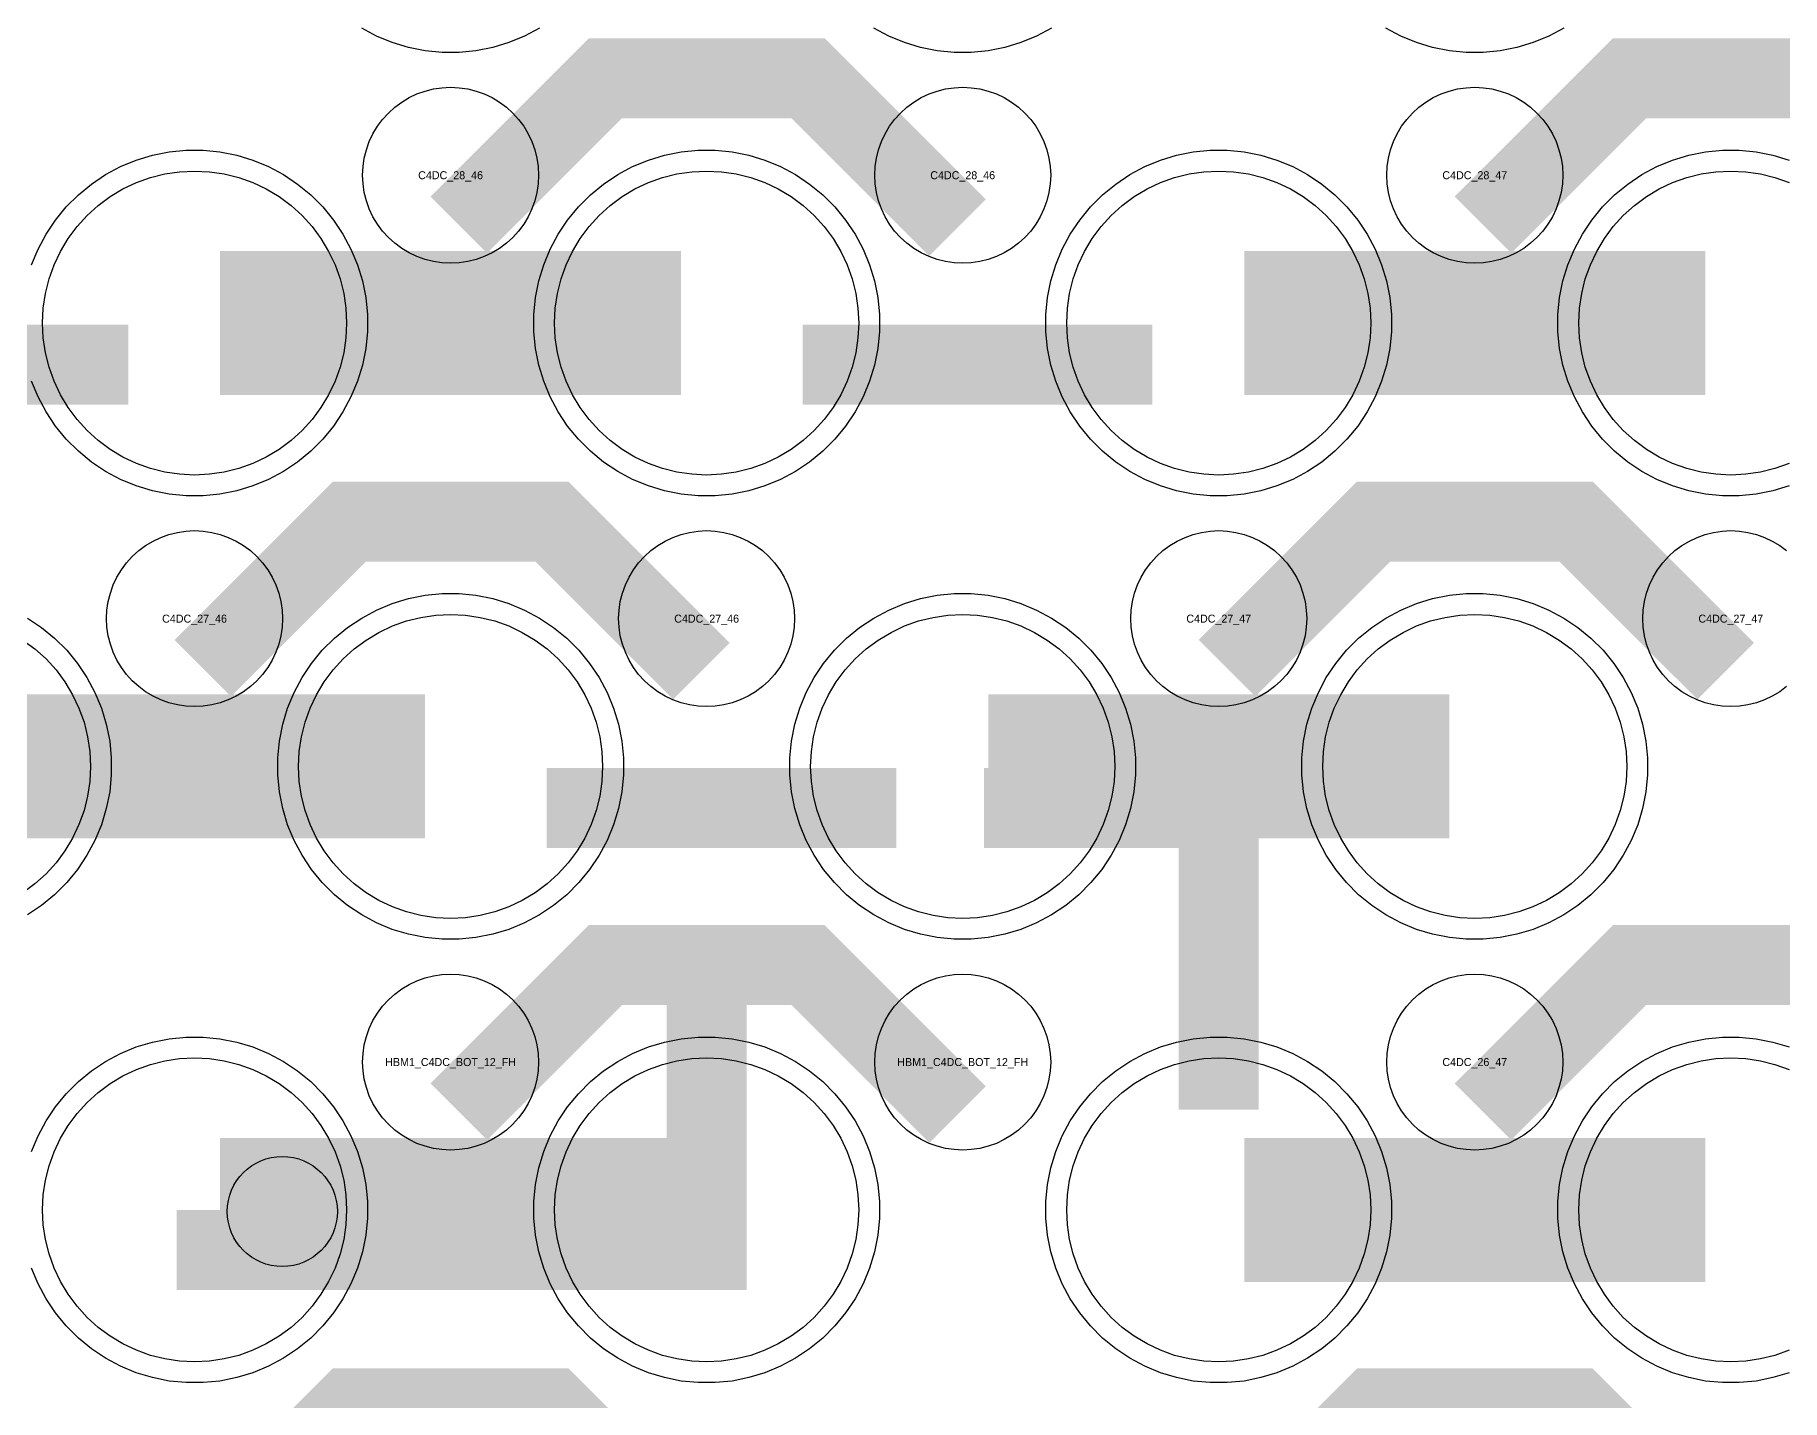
# Model space of a CAD drawing. Extents: x -11880 to 11880, y -14992 to 14992.
# Drawn here: x 2670 to 3216, y -11296 to -10870 of the extents above; entities that cross this region are included whole.
import ezdxf
from ezdxf.enums import TextEntityAlignment as Align

# ---------------------------------------------------------------- set-up
doc = ezdxf.new("R2010")
doc.units = 0
doc.header["$MEASUREMENT"] = 0
for name, color, linetype in [('GDS_775_DT_237', 138, 'CONTINUOUS'), ('RDL1_FS', 34, 'CONTINUOUS'), ('RDL_BS', 160, 'CONTINUOUS')]:
    doc.layers.add(name, color=color, linetype=linetype)

msp = doc.modelspace()

# ---------------------------------------------------------------- linework, layer by layer
at = {"layer": 'RDL1_FS'}
for points in [[(2720, -11007.279), (2715.343, -11007.05), (2710.732, -11006.366), (2706.209, -11005.234), (2701.819, -11003.662), (2697.605, -11001.67), (2693.605, -10999.272), (2689.86, -10996.494), (2686.406, -10993.364), (2683.276, -10989.91), (2680.498, -10986.165), (2678.1, -10982.165), (2676.108, -10977.951), (2674.536, -10973.561), (2673.404, -10969.038), (2672.72, -10964.427), (2672.491, -10959.77), (2672.72, -10955.113), (2673.404, -10950.502), (2674.536, -10945.979), (2676.108, -10941.589), (2678.1, -10937.375), (2680.498, -10933.375), (2683.276, -10929.63), (2686.406, -10926.176), (2689.86, -10923.046), (2693.605, -10920.268), (2697.605, -10917.87), (2701.819, -10915.878), (2706.209, -10914.306), (2710.732, -10913.174), (2715.343, -10912.49), (2720, -10912.261), (2724.657, -10912.49), (2729.268, -10913.174), (2733.791, -10914.306), (2738.181, -10915.878), (2742.395, -10917.87), (2746.395, -10920.268), (2750.14, -10923.046), (2753.594, -10926.176), (2756.724, -10929.63), (2759.502, -10933.375), (2761.9, -10937.375), (2763.892, -10941.589), (2765.464, -10945.979), (2766.596, -10950.502), (2767.28, -10955.113), (2767.509, -10959.77), (2767.28, -10964.427), (2766.596, -10969.038), (2765.464, -10973.561), (2763.892, -10977.951), (2761.9, -10982.165), (2759.502, -10986.165), (2756.724, -10989.91), (2753.594, -10993.364), (2750.14, -10996.494), (2746.395, -10999.272), (2742.395, -11001.67), (2738.181, -11003.662), (2733.791, -11005.234), (2729.268, -11006.366), (2724.657, -11007.05)], [(2880, -11007.279), (2875.343, -11007.05), (2870.732, -11006.366), (2866.209, -11005.234), (2861.819, -11003.662), (2857.605, -11001.67), (2853.605, -10999.272), (2849.86, -10996.494), (2846.406, -10993.364), (2843.276, -10989.91), (2840.498, -10986.165), (2838.1, -10982.165), (2836.108, -10977.951), (2834.536, -10973.561), (2833.404, -10969.038), (2832.72, -10964.427), (2832.491, -10959.77), (2832.72, -10955.113), (2833.404, -10950.502), (2834.536, -10945.979), (2836.108, -10941.589), (2838.1, -10937.375), (2840.498, -10933.375), (2843.276, -10929.63), (2846.406, -10926.176), (2849.86, -10923.046), (2853.605, -10920.268), (2857.605, -10917.87), (2861.819, -10915.878), (2866.209, -10914.306), (2870.732, -10913.174), (2875.343, -10912.49), (2880, -10912.261), (2884.657, -10912.49), (2889.268, -10913.174), (2893.791, -10914.306), (2898.181, -10915.878), (2902.395, -10917.87), (2906.395, -10920.268), (2910.14, -10923.046), (2913.594, -10926.176), (2916.724, -10929.63), (2919.502, -10933.375), (2921.9, -10937.375), (2923.892, -10941.589), (2925.464, -10945.979), (2926.596, -10950.502), (2927.28, -10955.113), (2927.509, -10959.77), (2927.28, -10964.427), (2926.596, -10969.038), (2925.464, -10973.561), (2923.892, -10977.951), (2921.9, -10982.165), (2919.502, -10986.165), (2916.724, -10989.91), (2913.594, -10993.364), (2910.14, -10996.494), (2906.395, -10999.272), (2902.395, -11001.67), (2898.181, -11003.662), (2893.791, -11005.234), (2889.268, -11006.366), (2884.657, -11007.05)], [(3040, -11007.279), (3035.343, -11007.05), (3030.732, -11006.366), (3026.209, -11005.234), (3021.819, -11003.662), (3017.605, -11001.67), (3013.605, -10999.272), (3009.86, -10996.494), (3006.406, -10993.364), (3003.276, -10989.91), (3000.498, -10986.165), (2998.1, -10982.165), (2996.108, -10977.951), (2994.536, -10973.561), (2993.404, -10969.038), (2992.72, -10964.427), (2992.491, -10959.77), (2992.72, -10955.113), (2993.404, -10950.502), (2994.536, -10945.979), (2996.108, -10941.589), (2998.1, -10937.375), (3000.498, -10933.375), (3003.276, -10929.63), (3006.406, -10926.176), (3009.86, -10923.046), (3013.605, -10920.268), (3017.605, -10917.87), (3021.819, -10915.878), (3026.209, -10914.306), (3030.732, -10913.174), (3035.343, -10912.49), (3040, -10912.261), (3044.657, -10912.49), (3049.268, -10913.174), (3053.791, -10914.306), (3058.181, -10915.878), (3062.395, -10917.87), (3066.395, -10920.268), (3070.14, -10923.046), (3073.594, -10926.176), (3076.724, -10929.63), (3079.502, -10933.375), (3081.9, -10937.375), (3083.892, -10941.589), (3085.464, -10945.979), (3086.596, -10950.502), (3087.28, -10955.113), (3087.509, -10959.77), (3087.28, -10964.427), (3086.596, -10969.038), (3085.464, -10973.561), (3083.892, -10977.951), (3081.9, -10982.165), (3079.502, -10986.165), (3076.724, -10989.91), (3073.594, -10993.364), (3070.14, -10996.494), (3066.395, -10999.272), (3062.395, -11001.67), (3058.181, -11003.662), (3053.791, -11005.234), (3049.268, -11006.366), (3044.657, -11007.05)], [(2800, -11145.844), (2795.343, -11145.615), (2790.732, -11144.931), (2786.209, -11143.799), (2781.819, -11142.227), (2777.605, -11140.235), (2773.605, -11137.837), (2769.86, -11135.059), (2766.406, -11131.929), (2763.276, -11128.475), (2760.498, -11124.73), (2758.1, -11120.73), (2756.108, -11116.516), (2754.536, -11112.126), (2753.404, -11107.603), (2752.72, -11102.992), (2752.491, -11098.335), (2752.72, -11093.678), (2753.404, -11089.067), (2754.536, -11084.544), (2756.108, -11080.154), (2758.1, -11075.94), (2760.498, -11071.94), (2763.276, -11068.195), (2766.406, -11064.741), (2769.86, -11061.611), (2773.605, -11058.833), (2777.605, -11056.435), (2781.819, -11054.443), (2786.209, -11052.871), (2790.732, -11051.739), (2795.343, -11051.055), (2800, -11050.826), (2804.657, -11051.055), (2809.268, -11051.739), (2813.791, -11052.871), (2818.181, -11054.443), (2822.395, -11056.435), (2826.395, -11058.833), (2830.14, -11061.611), (2833.594, -11064.741), (2836.724, -11068.195), (2839.502, -11071.94), (2841.9, -11075.94), (2843.892, -11080.154), (2845.464, -11084.544), (2846.596, -11089.067), (2847.28, -11093.678), (2847.509, -11098.335), (2847.28, -11102.992), (2846.596, -11107.603), (2845.464, -11112.126), (2843.892, -11116.516), (2841.9, -11120.73), (2839.502, -11124.73), (2836.724, -11128.475), (2833.594, -11131.929), (2830.14, -11135.059), (2826.395, -11137.837), (2822.395, -11140.235), (2818.181, -11142.227), (2813.791, -11143.799), (2809.268, -11144.931), (2804.657, -11145.615)], [(2960, -11145.844), (2955.343, -11145.615), (2950.732, -11144.931), (2946.209, -11143.799), (2941.819, -11142.227), (2937.605, -11140.235), (2933.605, -11137.837), (2929.86, -11135.059), (2926.406, -11131.929), (2923.276, -11128.475), (2920.498, -11124.73), (2918.1, -11120.73), (2916.108, -11116.516), (2914.536, -11112.126), (2913.404, -11107.603), (2912.72, -11102.992), (2912.491, -11098.335), (2912.72, -11093.678), (2913.404, -11089.067), (2914.536, -11084.544), (2916.108, -11080.154), (2918.1, -11075.94), (2920.498, -11071.94), (2923.276, -11068.195), (2926.406, -11064.741), (2929.86, -11061.611), (2933.605, -11058.833), (2937.605, -11056.435), (2941.819, -11054.443), (2946.209, -11052.871), (2950.732, -11051.739), (2955.343, -11051.055), (2960, -11050.826), (2964.657, -11051.055), (2969.268, -11051.739), (2973.791, -11052.871), (2978.181, -11054.443), (2982.395, -11056.435), (2986.395, -11058.833), (2990.14, -11061.611), (2993.594, -11064.741), (2996.724, -11068.195), (2999.502, -11071.94), (3001.9, -11075.94), (3003.892, -11080.154), (3005.464, -11084.544), (3006.596, -11089.067), (3007.28, -11093.678), (3007.509, -11098.335), (3007.28, -11102.992), (3006.596, -11107.603), (3005.464, -11112.126), (3003.892, -11116.516), (3001.9, -11120.73), (2999.502, -11124.73), (2996.724, -11128.475), (2993.594, -11131.929), (2990.14, -11135.059), (2986.395, -11137.837), (2982.395, -11140.235), (2978.181, -11142.227), (2973.791, -11143.799), (2969.268, -11144.931), (2964.657, -11145.615)], [(3120, -11145.844), (3115.343, -11145.615), (3110.732, -11144.931), (3106.209, -11143.799), (3101.819, -11142.227), (3097.605, -11140.235), (3093.605, -11137.837), (3089.86, -11135.059), (3086.406, -11131.929), (3083.276, -11128.475), (3080.498, -11124.73), (3078.1, -11120.73), (3076.108, -11116.516), (3074.536, -11112.126), (3073.404, -11107.603), (3072.72, -11102.992), (3072.491, -11098.335), (3072.72, -11093.678), (3073.404, -11089.067), (3074.536, -11084.544), (3076.108, -11080.154), (3078.1, -11075.94), (3080.498, -11071.94), (3083.276, -11068.195), (3086.406, -11064.741), (3089.86, -11061.611), (3093.605, -11058.833), (3097.605, -11056.435), (3101.819, -11054.443), (3106.209, -11052.871), (3110.732, -11051.739), (3115.343, -11051.055), (3120, -11050.826), (3124.657, -11051.055), (3129.268, -11051.739), (3133.791, -11052.871), (3138.181, -11054.443), (3142.395, -11056.435), (3146.395, -11058.833), (3150.14, -11061.611), (3153.594, -11064.741), (3156.724, -11068.195), (3159.502, -11071.94), (3161.9, -11075.94), (3163.892, -11080.154), (3165.464, -11084.544), (3166.596, -11089.067), (3167.28, -11093.678), (3167.509, -11098.335), (3167.28, -11102.992), (3166.596, -11107.603), (3165.464, -11112.126), (3163.892, -11116.516), (3161.9, -11120.73), (3159.502, -11124.73), (3156.724, -11128.475), (3153.594, -11131.929), (3150.14, -11135.059), (3146.395, -11137.837), (3142.395, -11140.235), (3138.181, -11142.227), (3133.791, -11143.799), (3129.268, -11144.931), (3124.657, -11145.615)], [(2720, -11284.409), (2715.343, -11284.18), (2710.732, -11283.496), (2706.209, -11282.364), (2701.819, -11280.792), (2697.605, -11278.8), (2693.605, -11276.402), (2689.86, -11273.624), (2686.406, -11270.494), (2683.276, -11267.04), (2680.498, -11263.295), (2678.1, -11259.295), (2676.108, -11255.081), (2674.536, -11250.691), (2673.404, -11246.168), (2672.72, -11241.557), (2672.491, -11236.9), (2672.72, -11232.243), (2673.404, -11227.632), (2674.536, -11223.109), (2676.108, -11218.719), (2678.1, -11214.505), (2680.498, -11210.505), (2683.276, -11206.76), (2686.406, -11203.306), (2689.86, -11200.176), (2693.605, -11197.398), (2697.605, -11195), (2701.819, -11193.008), (2706.209, -11191.436), (2710.732, -11190.304), (2715.343, -11189.62), (2720, -11189.391), (2724.657, -11189.62), (2729.268, -11190.304), (2733.791, -11191.436), (2738.181, -11193.008), (2742.395, -11195), (2746.395, -11197.398), (2750.14, -11200.176), (2753.594, -11203.306), (2756.724, -11206.76), (2759.502, -11210.505), (2761.9, -11214.505), (2763.892, -11218.719), (2765.464, -11223.109), (2766.596, -11227.632), (2767.28, -11232.243), (2767.509, -11236.9), (2767.28, -11241.557), (2766.596, -11246.168), (2765.464, -11250.691), (2763.892, -11255.081), (2761.9, -11259.295), (2759.502, -11263.295), (2756.724, -11267.04), (2753.594, -11270.494), (2750.14, -11273.624), (2746.395, -11276.402), (2742.395, -11278.8), (2738.181, -11280.792), (2733.791, -11282.364), (2729.268, -11283.496), (2724.657, -11284.18)], [(2880, -11284.409), (2875.343, -11284.18), (2870.732, -11283.496), (2866.209, -11282.364), (2861.819, -11280.792), (2857.605, -11278.8), (2853.605, -11276.402), (2849.86, -11273.624), (2846.406, -11270.494), (2843.276, -11267.04), (2840.498, -11263.295), (2838.1, -11259.295), (2836.108, -11255.081), (2834.536, -11250.691), (2833.404, -11246.168), (2832.72, -11241.557), (2832.491, -11236.9), (2832.72, -11232.243), (2833.404, -11227.632), (2834.536, -11223.109), (2836.108, -11218.719), (2838.1, -11214.505), (2840.498, -11210.505), (2843.276, -11206.76), (2846.406, -11203.306), (2849.86, -11200.176), (2853.605, -11197.398), (2857.605, -11195), (2861.819, -11193.008), (2866.209, -11191.436), (2870.732, -11190.304), (2875.343, -11189.62), (2880, -11189.391), (2884.657, -11189.62), (2889.268, -11190.304), (2893.791, -11191.436), (2898.181, -11193.008), (2902.395, -11195), (2906.395, -11197.398), (2910.14, -11200.176), (2913.594, -11203.306), (2916.724, -11206.76), (2919.502, -11210.505), (2921.9, -11214.505), (2923.892, -11218.719), (2925.464, -11223.109), (2926.596, -11227.632), (2927.28, -11232.243), (2927.509, -11236.9), (2927.28, -11241.557), (2926.596, -11246.168), (2925.464, -11250.691), (2923.892, -11255.081), (2921.9, -11259.295), (2919.502, -11263.295), (2916.724, -11267.04), (2913.594, -11270.494), (2910.14, -11273.624), (2906.395, -11276.402), (2902.395, -11278.8), (2898.181, -11280.792), (2893.791, -11282.364), (2889.268, -11283.496), (2884.657, -11284.18)], [(3040, -11284.409), (3035.343, -11284.18), (3030.732, -11283.496), (3026.209, -11282.364), (3021.819, -11280.792), (3017.605, -11278.8), (3013.605, -11276.402), (3009.86, -11273.624), (3006.406, -11270.494), (3003.276, -11267.04), (3000.498, -11263.295), (2998.1, -11259.295), (2996.108, -11255.081), (2994.536, -11250.691), (2993.404, -11246.168), (2992.72, -11241.557), (2992.491, -11236.9), (2992.72, -11232.243), (2993.404, -11227.632), (2994.536, -11223.109), (2996.108, -11218.719), (2998.1, -11214.505), (3000.498, -11210.505), (3003.276, -11206.76), (3006.406, -11203.306), (3009.86, -11200.176), (3013.605, -11197.398), (3017.605, -11195), (3021.819, -11193.008), (3026.209, -11191.436), (3030.732, -11190.304), (3035.343, -11189.62), (3040, -11189.391), (3044.657, -11189.62), (3049.268, -11190.304), (3053.791, -11191.436), (3058.181, -11193.008), (3062.395, -11195), (3066.395, -11197.398), (3070.14, -11200.176), (3073.594, -11203.306), (3076.724, -11206.76), (3079.502, -11210.505), (3081.9, -11214.505), (3083.892, -11218.719), (3085.464, -11223.109), (3086.596, -11227.632), (3087.28, -11232.243), (3087.509, -11236.9), (3087.28, -11241.557), (3086.596, -11246.168), (3085.464, -11250.691), (3083.892, -11255.081), (3081.9, -11259.295), (3079.502, -11263.295), (3076.724, -11267.04), (3073.594, -11270.494), (3070.14, -11273.624), (3066.395, -11276.402), (3062.395, -11278.8), (3058.181, -11280.792), (3053.791, -11282.364), (3049.268, -11283.496), (3044.657, -11284.18)]]:
    msp.add_lwpolyline(points, close=True, dxfattribs=at)
for points in [[(3218.181, -11003.662), (3213.791, -11005.234), (3209.268, -11006.366), (3204.657, -11007.05), (3200, -11007.279), (3195.343, -11007.05), (3190.732, -11006.366), (3186.209, -11005.234), (3181.819, -11003.662), (3177.605, -11001.67), (3173.605, -10999.272), (3169.86, -10996.494), (3166.406, -10993.364), (3163.276, -10989.91), (3160.498, -10986.165), (3158.1, -10982.165), (3156.108, -10977.951), (3154.536, -10973.561), (3153.404, -10969.038), (3152.72, -10964.427), (3152.491, -10959.77), (3152.72, -10955.113), (3153.404, -10950.502), (3154.536, -10945.979), (3156.108, -10941.589), (3158.1, -10937.375), (3160.498, -10933.375), (3163.276, -10929.63), (3166.406, -10926.176), (3169.86, -10923.046), (3173.605, -10920.268), (3177.605, -10917.87), (3181.819, -10915.878), (3186.209, -10914.306), (3190.732, -10913.174), (3195.343, -10912.49), (3200, -10912.261), (3204.657, -10912.49), (3209.268, -10913.174), (3213.791, -10914.306), (3218.181, -10915.878)], [(2666.395, -11058.833), (2670.14, -11061.611), (2673.594, -11064.741), (2676.724, -11068.195), (2679.502, -11071.94), (2681.9, -11075.94), (2683.892, -11080.154), (2685.464, -11084.544), (2686.596, -11089.067), (2687.28, -11093.678), (2687.509, -11098.335), (2687.28, -11102.992), (2686.596, -11107.603), (2685.464, -11112.126), (2683.892, -11116.516), (2681.9, -11120.73), (2679.502, -11124.73), (2676.724, -11128.475), (2673.594, -11131.929), (2670.14, -11135.059), (2666.395, -11137.837)], [(3218.181, -11280.792), (3213.791, -11282.364), (3209.268, -11283.496), (3204.657, -11284.18), (3200, -11284.409), (3195.343, -11284.18), (3190.732, -11283.496), (3186.209, -11282.364), (3181.819, -11280.792), (3177.605, -11278.8), (3173.605, -11276.402), (3169.86, -11273.624), (3166.406, -11270.494), (3163.276, -11267.04), (3160.498, -11263.295), (3158.1, -11259.295), (3156.108, -11255.081), (3154.536, -11250.691), (3153.404, -11246.168), (3152.72, -11241.557), (3152.491, -11236.9), (3152.72, -11232.243), (3153.404, -11227.632), (3154.536, -11223.109), (3156.108, -11218.719), (3158.1, -11214.505), (3160.498, -11210.505), (3163.276, -11206.76), (3166.406, -11203.306), (3169.86, -11200.176), (3173.605, -11197.398), (3177.605, -11195), (3181.819, -11193.008), (3186.209, -11191.436), (3190.732, -11190.304), (3195.343, -11189.62), (3200, -11189.391), (3204.657, -11189.62), (3209.268, -11190.304), (3213.791, -11191.436), (3218.181, -11193.008)]]:
    msp.add_lwpolyline(points, dxfattribs=at)
for points in [[(2728.002, -10959.77, 45, 45, 0), (2800.002, -10959.77, 45, 45, 0)], [(2800.002, -10959.77, 45, 45, 0), (2872.002, -10959.77, 45, 45, 0)], [(3048.002, -10959.77, 45, 45, 0), (3120.002, -10959.77, 45, 45, 0)], [(3120.002, -10959.77, 45, 45, 0), (3192.002, -10959.77, 45, 45, 0)], [(2648.002, -11098.335, 45, 45, 0), (2720.002, -11098.335, 45, 45, 0)], [(2720.002, -11098.335, 45, 45, 0), (2792.002, -11098.335, 45, 45, 0)], [(2968.002, -11098.335, 45, 45, 0), (3040.002, -11098.335, 45, 45, 0)], [(3040.002, -11098.335, 45, 45, 0), (3112.002, -11098.335, 45, 45, 0)], [(2728.002, -11236.9, 45, 45, 0), (2800.002, -11236.9, 45, 45, 0)], [(2800.002, -11236.9, 45, 45, 0), (2872.002, -11236.9, 45, 45, 0)], [(3048.002, -11236.9, 45, 45, 0), (3120.002, -11236.9, 45, 45, 0)], [(3120.002, -11236.9, 45, 45, 0), (3192.002, -11236.9, 45, 45, 0)]]:
    msp.add_lwpolyline(points, format="xyseb", dxfattribs=at)
msp.add_circle((2747.423, -11237.411), 17.2, dxfattribs=at)
at = {"layer": 'RDL_BS'}
for points in [[(2827.777, -10867.588), (2823.115, -10870.08), (2818.205, -10872.111), (2813.165, -10873.642), (2807.938, -10874.688), (2802.644, -10875.205), (2797.356, -10875.205), (2792.062, -10874.688), (2786.835, -10873.642), (2781.795, -10872.111), (2776.885, -10870.08), (2772.223, -10867.588)], [(2987.777, -10867.588), (2983.115, -10870.08), (2978.205, -10872.111), (2973.165, -10873.642), (2967.938, -10874.688), (2962.644, -10875.205), (2957.356, -10875.205), (2952.062, -10874.688), (2946.835, -10873.642), (2941.795, -10872.111), (2936.885, -10870.08), (2932.223, -10867.588)], [(3147.777, -10867.588), (3143.115, -10870.08), (3138.205, -10872.111), (3133.165, -10873.642), (3127.938, -10874.688), (3122.644, -10875.205), (3117.356, -10875.205), (3112.062, -10874.688), (3106.835, -10873.642), (3101.795, -10872.111), (3096.885, -10870.08), (3092.223, -10867.588)], [(2669.094, -10941.565), (2671.125, -10936.655), (2673.617, -10931.993), (2676.564, -10927.579), (2679.926, -10923.478), (2683.708, -10919.696), (2687.809, -10916.334), (2692.223, -10913.387), (2696.885, -10910.895), (2701.795, -10908.864), (2706.835, -10907.333), (2712.062, -10906.287), (2717.356, -10905.77), (2722.644, -10905.77), (2727.938, -10906.287), (2733.165, -10907.333), (2738.205, -10908.864), (2743.115, -10910.895), (2747.777, -10913.387), (2752.191, -10916.334), (2756.292, -10919.696), (2760.074, -10923.478), (2763.436, -10927.579), (2766.383, -10931.993), (2768.875, -10936.655), (2770.906, -10941.565), (2772.437, -10946.605), (2773.483, -10951.832), (2774, -10957.126), (2774, -10962.414), (2773.483, -10967.708), (2772.437, -10972.935), (2770.906, -10977.975), (2768.875, -10982.885), (2766.383, -10987.547), (2763.436, -10991.961), (2760.074, -10996.062), (2756.292, -10999.844), (2752.191, -11003.206), (2747.777, -11006.153), (2743.115, -11008.645), (2738.205, -11010.676), (2733.165, -11012.207), (2727.938, -11013.253), (2722.644, -11013.77), (2717.356, -11013.77), (2712.062, -11013.253), (2706.835, -11012.207), (2701.795, -11010.676), (2696.885, -11008.645), (2692.223, -11006.153), (2687.809, -11003.206), (2683.708, -10999.844), (2679.926, -10996.062), (2676.564, -10991.961), (2673.617, -10987.547), (2671.125, -10982.885), (2669.094, -10977.975)], [(3218.205, -11010.676), (3213.165, -11012.207), (3207.938, -11013.253), (3202.644, -11013.77), (3197.356, -11013.77), (3192.062, -11013.253), (3186.835, -11012.207), (3181.795, -11010.676), (3176.885, -11008.645), (3172.223, -11006.153), (3167.809, -11003.206), (3163.708, -10999.844), (3159.926, -10996.062), (3156.564, -10991.961), (3153.617, -10987.547), (3151.125, -10982.885), (3149.094, -10977.975), (3147.563, -10972.935), (3146.517, -10967.708), (3146, -10962.414), (3146, -10957.126), (3146.517, -10951.832), (3147.563, -10946.605), (3149.094, -10941.565), (3151.125, -10936.655), (3153.617, -10931.993), (3156.564, -10927.579), (3159.926, -10923.478), (3163.708, -10919.696), (3167.809, -10916.334), (3172.223, -10913.387), (3176.885, -10910.895), (3181.795, -10908.864), (3186.835, -10907.333), (3192.062, -10906.287), (3197.356, -10905.77), (3202.644, -10905.77), (3207.938, -10906.287), (3213.165, -10907.333), (3218.205, -10908.864)], [(3217.443, -11073.401), (3215.28, -11075.004), (3212.956, -11076.397), (3210.519, -11077.549), (3207.984, -11078.456), (3205.365, -11079.113), (3202.693, -11079.509), (3200, -11079.641), (3197.307, -11079.509), (3194.635, -11079.113), (3192.016, -11078.456), (3189.481, -11077.549), (3187.044, -11076.397), (3184.72, -11075.004), (3182.557, -11073.401), (3180.558, -11071.589), (3178.746, -11069.59), (3177.143, -11067.427), (3175.75, -11065.103), (3174.598, -11062.666), (3173.691, -11060.131), (3173.034, -11057.512), (3172.638, -11054.84), (3172.506, -11052.147), (3172.638, -11049.454), (3173.034, -11046.782), (3173.691, -11044.163), (3174.598, -11041.628), (3175.75, -11039.191), (3177.143, -11036.867), (3178.746, -11034.704), (3180.558, -11032.705), (3182.557, -11030.893), (3184.72, -11029.29), (3187.044, -11027.897), (3189.481, -11026.745), (3192.016, -11025.838), (3194.635, -11025.181), (3197.307, -11024.785), (3200, -11024.653), (3202.693, -11024.785), (3205.365, -11025.181), (3207.984, -11025.838), (3210.519, -11026.745), (3212.956, -11027.897), (3215.28, -11029.29), (3217.443, -11030.893)], [(2667.777, -11051.952), (2672.191, -11054.899), (2676.292, -11058.261), (2680.074, -11062.043), (2683.436, -11066.144), (2686.383, -11070.558), (2688.875, -11075.22), (2690.906, -11080.13), (2692.437, -11085.17), (2693.483, -11090.397), (2694, -11095.691), (2694, -11100.979), (2693.483, -11106.273), (2692.437, -11111.5), (2690.906, -11116.54), (2688.875, -11121.45), (2686.383, -11126.112), (2683.436, -11130.526), (2680.074, -11134.627), (2676.292, -11138.409), (2672.191, -11141.771), (2667.777, -11144.718)], [(2669.094, -11218.695), (2671.125, -11213.785), (2673.617, -11209.123), (2676.564, -11204.709), (2679.926, -11200.608), (2683.708, -11196.826), (2687.809, -11193.464), (2692.223, -11190.517), (2696.885, -11188.025), (2701.795, -11185.994), (2706.835, -11184.463), (2712.062, -11183.417), (2717.356, -11182.9), (2722.644, -11182.9), (2727.938, -11183.417), (2733.165, -11184.463), (2738.205, -11185.994), (2743.115, -11188.025), (2747.777, -11190.517), (2752.191, -11193.464), (2756.292, -11196.826), (2760.074, -11200.608), (2763.436, -11204.709), (2766.383, -11209.123), (2768.875, -11213.785), (2770.906, -11218.695), (2772.437, -11223.735), (2773.483, -11228.962), (2774, -11234.256), (2774, -11239.544), (2773.483, -11244.838), (2772.437, -11250.065), (2770.906, -11255.105), (2768.875, -11260.015), (2766.383, -11264.677), (2763.436, -11269.091), (2760.074, -11273.192), (2756.292, -11276.974), (2752.191, -11280.336), (2747.777, -11283.283), (2743.115, -11285.775), (2738.205, -11287.806), (2733.165, -11289.337), (2727.938, -11290.383), (2722.644, -11290.9), (2717.356, -11290.9), (2712.062, -11290.383), (2706.835, -11289.337), (2701.795, -11287.806), (2696.885, -11285.775), (2692.223, -11283.283), (2687.809, -11280.336), (2683.708, -11276.974), (2679.926, -11273.192), (2676.564, -11269.091), (2673.617, -11264.677), (2671.125, -11260.015), (2669.094, -11255.105)], [(3218.205, -11287.806), (3213.165, -11289.337), (3207.938, -11290.383), (3202.644, -11290.9), (3197.356, -11290.9), (3192.062, -11290.383), (3186.835, -11289.337), (3181.795, -11287.806), (3176.885, -11285.775), (3172.223, -11283.283), (3167.809, -11280.336), (3163.708, -11276.974), (3159.926, -11273.192), (3156.564, -11269.091), (3153.617, -11264.677), (3151.125, -11260.015), (3149.094, -11255.105), (3147.563, -11250.065), (3146.517, -11244.838), (3146, -11239.544), (3146, -11234.256), (3146.517, -11228.962), (3147.563, -11223.735), (3149.094, -11218.695), (3151.125, -11213.785), (3153.617, -11209.123), (3156.564, -11204.709), (3159.926, -11200.608), (3163.708, -11196.826), (3167.809, -11193.464), (3172.223, -11190.517), (3176.885, -11188.025), (3181.795, -11185.994), (3186.835, -11184.463), (3192.062, -11183.417), (3197.356, -11182.9), (3202.644, -11182.9), (3207.938, -11183.417), (3213.165, -11184.463), (3218.205, -11185.994)]]:
    msp.add_lwpolyline(points, dxfattribs=at)
for points in [[(2802.562, -10929.084, 25, 25, 0), (2848.377, -10883.269, 25, 25, 0), (2881.93, -10883.269, 25, 25, 0)], [(2958.401, -10929.983, 25, 25, 0), (2911.687, -10883.269, 25, 25, 0), (2881.929, -10883.269, 25, 25, 0)], [(3122.562, -10929.084, 25, 25, 0), (3168.377, -10883.269, 25, 25, 0), (3201.93, -10883.269, 25, 25, 0)], [(3278.401, -10929.983, 25, 25, 0), (3231.687, -10883.269, 25, 25, 0), (3201.929, -10883.269, 25, 25, 0)], [(2590.016, -10972.783, 25, 25, 0), (2699.281, -10972.783, 25, 25, 0)], [(2910.016, -10972.783, 25, 25, 0), (3019.281, -10972.783, 25, 25, 0)], [(2722.562, -11067.649, 25, 25, 0), (2768.377, -11021.834, 25, 25, 0), (2801.93, -11021.834, 25, 25, 0)], [(2878.401, -11068.548, 25, 25, 0), (2831.687, -11021.834, 25, 25, 0), (2801.929, -11021.834, 25, 25, 0)], [(3042.562, -11067.649, 25, 25, 0), (3088.377, -11021.834, 25, 25, 0), (3121.93, -11021.834, 25, 25, 0)], [(3198.401, -11068.548, 25, 25, 0), (3151.687, -11021.834, 25, 25, 0), (3121.929, -11021.834, 25, 25, 0)], [(3040, -11205.625, 25, 25, 0), (3040, -11098.848, 25, 25, 0)], [(2830.016, -11111.348, 25, 25, 0), (2939.281, -11111.348, 25, 25, 0)], [(3052.5, -11111.348, 25, 25, 0), (2966.667, -11111.348, 25, 25, 0)], [(3012.944, -11111.348, 25, 25, 0), (2971.74, -11111.348, 25, 25, 0)], [(3040, -11129.317, 25, 25, 0), (3040, -11174.937, 25, 25, 0)], [(2880, -11261.9, 25, 25, 0), (2880, -11147.899, 25, 25, 0)], [(2802.562, -11206.214, 25, 25, 0), (2848.377, -11160.399, 25, 25, 0), (2881.93, -11160.399, 25, 25, 0)], [(2958.401, -11207.113, 25, 25, 0), (2911.687, -11160.399, 25, 25, 0), (2881.929, -11160.399, 25, 25, 0)], [(3122.562, -11206.214, 25, 25, 0), (3168.377, -11160.399, 25, 25, 0), (3201.93, -11160.399, 25, 25, 0)], [(3278.401, -11207.113, 25, 25, 0), (3231.687, -11160.399, 25, 25, 0), (3201.929, -11160.399, 25, 25, 0)], [(2714.397, -11249.4, 25, 25, 0), (2892.5, -11249.4, 25, 25, 0)], [(2722.562, -11344.774, 25, 25, 0), (2768.377, -11298.959, 25, 25, 0), (2801.93, -11298.959, 25, 25, 0)], [(2878.401, -11345.673, 25, 25, 0), (2831.687, -11298.959, 25, 25, 0), (2801.929, -11298.959, 25, 25, 0)], [(3042.562, -11344.774, 25, 25, 0), (3088.377, -11298.959, 25, 25, 0), (3121.93, -11298.959, 25, 25, 0)], [(3198.401, -11345.673, 25, 25, 0), (3151.687, -11298.959, 25, 25, 0), (3121.929, -11298.959, 25, 25, 0)]]:
    msp.add_lwpolyline(points, format="xyseb", dxfattribs=at)
for points in [[(2800, -10941.076), (2797.307, -10940.944), (2794.635, -10940.548), (2792.016, -10939.891), (2789.481, -10938.984), (2787.044, -10937.832), (2784.72, -10936.439), (2782.557, -10934.836), (2780.558, -10933.024), (2778.746, -10931.025), (2777.143, -10928.862), (2775.75, -10926.538), (2774.598, -10924.101), (2773.691, -10921.566), (2773.034, -10918.947), (2772.638, -10916.275), (2772.506, -10913.582), (2772.638, -10910.889), (2773.034, -10908.217), (2773.691, -10905.598), (2774.598, -10903.063), (2775.75, -10900.626), (2777.143, -10898.302), (2778.746, -10896.139), (2780.558, -10894.14), (2782.557, -10892.328), (2784.72, -10890.725), (2787.044, -10889.332), (2789.481, -10888.18), (2792.016, -10887.273), (2794.635, -10886.616), (2797.307, -10886.22), (2800, -10886.088), (2802.693, -10886.22), (2805.365, -10886.616), (2807.984, -10887.273), (2810.519, -10888.18), (2812.956, -10889.332), (2815.28, -10890.725), (2817.443, -10892.328), (2819.442, -10894.14), (2821.254, -10896.139), (2822.857, -10898.302), (2824.25, -10900.626), (2825.402, -10903.063), (2826.309, -10905.598), (2826.966, -10908.217), (2827.362, -10910.889), (2827.494, -10913.582), (2827.362, -10916.275), (2826.966, -10918.947), (2826.309, -10921.566), (2825.402, -10924.101), (2824.25, -10926.538), (2822.857, -10928.862), (2821.254, -10931.025), (2819.442, -10933.024), (2817.443, -10934.836), (2815.28, -10936.439), (2812.956, -10937.832), (2810.519, -10938.984), (2807.984, -10939.891), (2805.365, -10940.548), (2802.693, -10940.944)], [(2960, -10941.076), (2957.307, -10940.944), (2954.635, -10940.548), (2952.016, -10939.891), (2949.481, -10938.984), (2947.044, -10937.832), (2944.72, -10936.439), (2942.557, -10934.836), (2940.558, -10933.024), (2938.746, -10931.025), (2937.143, -10928.862), (2935.75, -10926.538), (2934.598, -10924.101), (2933.691, -10921.566), (2933.034, -10918.947), (2932.638, -10916.275), (2932.506, -10913.582), (2932.638, -10910.889), (2933.034, -10908.217), (2933.691, -10905.598), (2934.598, -10903.063), (2935.75, -10900.626), (2937.143, -10898.302), (2938.746, -10896.139), (2940.558, -10894.14), (2942.557, -10892.328), (2944.72, -10890.725), (2947.044, -10889.332), (2949.481, -10888.18), (2952.016, -10887.273), (2954.635, -10886.616), (2957.307, -10886.22), (2960, -10886.088), (2962.693, -10886.22), (2965.365, -10886.616), (2967.984, -10887.273), (2970.519, -10888.18), (2972.956, -10889.332), (2975.28, -10890.725), (2977.443, -10892.328), (2979.442, -10894.14), (2981.254, -10896.139), (2982.857, -10898.302), (2984.25, -10900.626), (2985.402, -10903.063), (2986.309, -10905.598), (2986.966, -10908.217), (2987.362, -10910.889), (2987.494, -10913.582), (2987.362, -10916.275), (2986.966, -10918.947), (2986.309, -10921.566), (2985.402, -10924.101), (2984.25, -10926.538), (2982.857, -10928.862), (2981.254, -10931.025), (2979.442, -10933.024), (2977.443, -10934.836), (2975.28, -10936.439), (2972.956, -10937.832), (2970.519, -10938.984), (2967.984, -10939.891), (2965.365, -10940.548), (2962.693, -10940.944)], [(3120, -10941.076), (3117.307, -10940.944), (3114.635, -10940.548), (3112.016, -10939.891), (3109.481, -10938.984), (3107.044, -10937.832), (3104.72, -10936.439), (3102.557, -10934.836), (3100.558, -10933.024), (3098.746, -10931.025), (3097.143, -10928.862), (3095.75, -10926.538), (3094.598, -10924.101), (3093.691, -10921.566), (3093.034, -10918.947), (3092.638, -10916.275), (3092.506, -10913.582), (3092.638, -10910.889), (3093.034, -10908.217), (3093.691, -10905.598), (3094.598, -10903.063), (3095.75, -10900.626), (3097.143, -10898.302), (3098.746, -10896.139), (3100.558, -10894.14), (3102.557, -10892.328), (3104.72, -10890.725), (3107.044, -10889.332), (3109.481, -10888.18), (3112.016, -10887.273), (3114.635, -10886.616), (3117.307, -10886.22), (3120, -10886.088), (3122.693, -10886.22), (3125.365, -10886.616), (3127.984, -10887.273), (3130.519, -10888.18), (3132.956, -10889.332), (3135.28, -10890.725), (3137.443, -10892.328), (3139.442, -10894.14), (3141.254, -10896.139), (3142.857, -10898.302), (3144.25, -10900.626), (3145.402, -10903.063), (3146.309, -10905.598), (3146.966, -10908.217), (3147.362, -10910.889), (3147.494, -10913.582), (3147.362, -10916.275), (3146.966, -10918.947), (3146.309, -10921.566), (3145.402, -10924.101), (3144.25, -10926.538), (3142.857, -10928.862), (3141.254, -10931.025), (3139.442, -10933.024), (3137.443, -10934.836), (3135.28, -10936.439), (3132.956, -10937.832), (3130.519, -10938.984), (3127.984, -10939.891), (3125.365, -10940.548), (3122.693, -10940.944)], [(2877.356, -11013.77), (2872.062, -11013.253), (2866.835, -11012.207), (2861.795, -11010.676), (2856.885, -11008.645), (2852.223, -11006.153), (2847.809, -11003.206), (2843.708, -10999.844), (2839.926, -10996.062), (2836.564, -10991.961), (2833.617, -10987.547), (2831.125, -10982.885), (2829.094, -10977.975), (2827.563, -10972.935), (2826.517, -10967.708), (2826, -10962.414), (2826, -10957.126), (2826.517, -10951.832), (2827.563, -10946.605), (2829.094, -10941.565), (2831.125, -10936.655), (2833.617, -10931.993), (2836.564, -10927.579), (2839.926, -10923.478), (2843.708, -10919.696), (2847.809, -10916.334), (2852.223, -10913.387), (2856.885, -10910.895), (2861.795, -10908.864), (2866.835, -10907.333), (2872.062, -10906.287), (2877.356, -10905.77), (2882.644, -10905.77), (2887.938, -10906.287), (2893.165, -10907.333), (2898.205, -10908.864), (2903.115, -10910.895), (2907.777, -10913.387), (2912.191, -10916.334), (2916.292, -10919.696), (2920.074, -10923.478), (2923.436, -10927.579), (2926.383, -10931.993), (2928.875, -10936.655), (2930.906, -10941.565), (2932.437, -10946.605), (2933.483, -10951.832), (2934, -10957.126), (2934, -10962.414), (2933.483, -10967.708), (2932.437, -10972.935), (2930.906, -10977.975), (2928.875, -10982.885), (2926.383, -10987.547), (2923.436, -10991.961), (2920.074, -10996.062), (2916.292, -10999.844), (2912.191, -11003.206), (2907.777, -11006.153), (2903.115, -11008.645), (2898.205, -11010.676), (2893.165, -11012.207), (2887.938, -11013.253), (2882.644, -11013.77)], [(3037.356, -11013.77), (3032.062, -11013.253), (3026.835, -11012.207), (3021.795, -11010.676), (3016.885, -11008.645), (3012.223, -11006.153), (3007.809, -11003.206), (3003.708, -10999.844), (2999.926, -10996.062), (2996.564, -10991.961), (2993.617, -10987.547), (2991.125, -10982.885), (2989.094, -10977.975), (2987.563, -10972.935), (2986.517, -10967.708), (2986, -10962.414), (2986, -10957.126), (2986.517, -10951.832), (2987.563, -10946.605), (2989.094, -10941.565), (2991.125, -10936.655), (2993.617, -10931.993), (2996.564, -10927.579), (2999.926, -10923.478), (3003.708, -10919.696), (3007.809, -10916.334), (3012.223, -10913.387), (3016.885, -10910.895), (3021.795, -10908.864), (3026.835, -10907.333), (3032.062, -10906.287), (3037.356, -10905.77), (3042.644, -10905.77), (3047.938, -10906.287), (3053.165, -10907.333), (3058.205, -10908.864), (3063.115, -10910.895), (3067.777, -10913.387), (3072.191, -10916.334), (3076.292, -10919.696), (3080.074, -10923.478), (3083.436, -10927.579), (3086.383, -10931.993), (3088.875, -10936.655), (3090.906, -10941.565), (3092.437, -10946.605), (3093.483, -10951.832), (3094, -10957.126), (3094, -10962.414), (3093.483, -10967.708), (3092.437, -10972.935), (3090.906, -10977.975), (3088.875, -10982.885), (3086.383, -10987.547), (3083.436, -10991.961), (3080.074, -10996.062), (3076.292, -10999.844), (3072.191, -11003.206), (3067.777, -11006.153), (3063.115, -11008.645), (3058.205, -11010.676), (3053.165, -11012.207), (3047.938, -11013.253), (3042.644, -11013.77)], [(2720, -11079.641), (2717.307, -11079.509), (2714.635, -11079.113), (2712.016, -11078.456), (2709.481, -11077.549), (2707.044, -11076.397), (2704.72, -11075.004), (2702.557, -11073.401), (2700.558, -11071.589), (2698.746, -11069.59), (2697.143, -11067.427), (2695.75, -11065.103), (2694.598, -11062.666), (2693.691, -11060.131), (2693.034, -11057.512), (2692.638, -11054.84), (2692.506, -11052.147), (2692.638, -11049.454), (2693.034, -11046.782), (2693.691, -11044.163), (2694.598, -11041.628), (2695.75, -11039.191), (2697.143, -11036.867), (2698.746, -11034.704), (2700.558, -11032.705), (2702.557, -11030.893), (2704.72, -11029.29), (2707.044, -11027.897), (2709.481, -11026.745), (2712.016, -11025.838), (2714.635, -11025.181), (2717.307, -11024.785), (2720, -11024.653), (2722.693, -11024.785), (2725.365, -11025.181), (2727.984, -11025.838), (2730.519, -11026.745), (2732.956, -11027.897), (2735.28, -11029.29), (2737.443, -11030.893), (2739.442, -11032.705), (2741.254, -11034.704), (2742.857, -11036.867), (2744.25, -11039.191), (2745.402, -11041.628), (2746.309, -11044.163), (2746.966, -11046.782), (2747.362, -11049.454), (2747.494, -11052.147), (2747.362, -11054.84), (2746.966, -11057.512), (2746.309, -11060.131), (2745.402, -11062.666), (2744.25, -11065.103), (2742.857, -11067.427), (2741.254, -11069.59), (2739.442, -11071.589), (2737.443, -11073.401), (2735.28, -11075.004), (2732.956, -11076.397), (2730.519, -11077.549), (2727.984, -11078.456), (2725.365, -11079.113), (2722.693, -11079.509)], [(2880, -11079.641), (2877.307, -11079.509), (2874.635, -11079.113), (2872.016, -11078.456), (2869.481, -11077.549), (2867.044, -11076.397), (2864.72, -11075.004), (2862.557, -11073.401), (2860.558, -11071.589), (2858.746, -11069.59), (2857.143, -11067.427), (2855.75, -11065.103), (2854.598, -11062.666), (2853.691, -11060.131), (2853.034, -11057.512), (2852.638, -11054.84), (2852.506, -11052.147), (2852.638, -11049.454), (2853.034, -11046.782), (2853.691, -11044.163), (2854.598, -11041.628), (2855.75, -11039.191), (2857.143, -11036.867), (2858.746, -11034.704), (2860.558, -11032.705), (2862.557, -11030.893), (2864.72, -11029.29), (2867.044, -11027.897), (2869.481, -11026.745), (2872.016, -11025.838), (2874.635, -11025.181), (2877.307, -11024.785), (2880, -11024.653), (2882.693, -11024.785), (2885.365, -11025.181), (2887.984, -11025.838), (2890.519, -11026.745), (2892.956, -11027.897), (2895.28, -11029.29), (2897.443, -11030.893), (2899.442, -11032.705), (2901.254, -11034.704), (2902.857, -11036.867), (2904.25, -11039.191), (2905.402, -11041.628), (2906.309, -11044.163), (2906.966, -11046.782), (2907.362, -11049.454), (2907.494, -11052.147), (2907.362, -11054.84), (2906.966, -11057.512), (2906.309, -11060.131), (2905.402, -11062.666), (2904.25, -11065.103), (2902.857, -11067.427), (2901.254, -11069.59), (2899.442, -11071.589), (2897.443, -11073.401), (2895.28, -11075.004), (2892.956, -11076.397), (2890.519, -11077.549), (2887.984, -11078.456), (2885.365, -11079.113), (2882.693, -11079.509)], [(3040, -11079.641), (3037.307, -11079.509), (3034.635, -11079.113), (3032.016, -11078.456), (3029.481, -11077.549), (3027.044, -11076.397), (3024.72, -11075.004), (3022.557, -11073.401), (3020.558, -11071.589), (3018.746, -11069.59), (3017.143, -11067.427), (3015.75, -11065.103), (3014.598, -11062.666), (3013.691, -11060.131), (3013.034, -11057.512), (3012.638, -11054.84), (3012.506, -11052.147), (3012.638, -11049.454), (3013.034, -11046.782), (3013.691, -11044.163), (3014.598, -11041.628), (3015.75, -11039.191), (3017.143, -11036.867), (3018.746, -11034.704), (3020.558, -11032.705), (3022.557, -11030.893), (3024.72, -11029.29), (3027.044, -11027.897), (3029.481, -11026.745), (3032.016, -11025.838), (3034.635, -11025.181), (3037.307, -11024.785), (3040, -11024.653), (3042.693, -11024.785), (3045.365, -11025.181), (3047.984, -11025.838), (3050.519, -11026.745), (3052.956, -11027.897), (3055.28, -11029.29), (3057.443, -11030.893), (3059.442, -11032.705), (3061.254, -11034.704), (3062.857, -11036.867), (3064.25, -11039.191), (3065.402, -11041.628), (3066.309, -11044.163), (3066.966, -11046.782), (3067.362, -11049.454), (3067.494, -11052.147), (3067.362, -11054.84), (3066.966, -11057.512), (3066.309, -11060.131), (3065.402, -11062.666), (3064.25, -11065.103), (3062.857, -11067.427), (3061.254, -11069.59), (3059.442, -11071.589), (3057.443, -11073.401), (3055.28, -11075.004), (3052.956, -11076.397), (3050.519, -11077.549), (3047.984, -11078.456), (3045.365, -11079.113), (3042.693, -11079.509)], [(2797.356, -11152.335), (2792.062, -11151.818), (2786.835, -11150.772), (2781.795, -11149.241), (2776.885, -11147.21), (2772.223, -11144.718), (2767.809, -11141.771), (2763.708, -11138.409), (2759.926, -11134.627), (2756.564, -11130.526), (2753.617, -11126.112), (2751.125, -11121.45), (2749.094, -11116.54), (2747.563, -11111.5), (2746.517, -11106.273), (2746, -11100.979), (2746, -11095.691), (2746.517, -11090.397), (2747.563, -11085.17), (2749.094, -11080.13), (2751.125, -11075.22), (2753.617, -11070.558), (2756.564, -11066.144), (2759.926, -11062.043), (2763.708, -11058.261), (2767.809, -11054.899), (2772.223, -11051.952), (2776.885, -11049.46), (2781.795, -11047.429), (2786.835, -11045.898), (2792.062, -11044.852), (2797.356, -11044.335), (2802.644, -11044.335), (2807.938, -11044.852), (2813.165, -11045.898), (2818.205, -11047.429), (2823.115, -11049.46), (2827.777, -11051.952), (2832.191, -11054.899), (2836.292, -11058.261), (2840.074, -11062.043), (2843.436, -11066.144), (2846.383, -11070.558), (2848.875, -11075.22), (2850.906, -11080.13), (2852.437, -11085.17), (2853.483, -11090.397), (2854, -11095.691), (2854, -11100.979), (2853.483, -11106.273), (2852.437, -11111.5), (2850.906, -11116.54), (2848.875, -11121.45), (2846.383, -11126.112), (2843.436, -11130.526), (2840.074, -11134.627), (2836.292, -11138.409), (2832.191, -11141.771), (2827.777, -11144.718), (2823.115, -11147.21), (2818.205, -11149.241), (2813.165, -11150.772), (2807.938, -11151.818), (2802.644, -11152.335)], [(2957.356, -11152.335), (2952.062, -11151.818), (2946.835, -11150.772), (2941.795, -11149.241), (2936.885, -11147.21), (2932.223, -11144.718), (2927.809, -11141.771), (2923.708, -11138.409), (2919.926, -11134.627), (2916.564, -11130.526), (2913.617, -11126.112), (2911.125, -11121.45), (2909.094, -11116.54), (2907.563, -11111.5), (2906.517, -11106.273), (2906, -11100.979), (2906, -11095.691), (2906.517, -11090.397), (2907.563, -11085.17), (2909.094, -11080.13), (2911.125, -11075.22), (2913.617, -11070.558), (2916.564, -11066.144), (2919.926, -11062.043), (2923.708, -11058.261), (2927.809, -11054.899), (2932.223, -11051.952), (2936.885, -11049.46), (2941.795, -11047.429), (2946.835, -11045.898), (2952.062, -11044.852), (2957.356, -11044.335), (2962.644, -11044.335), (2967.938, -11044.852), (2973.165, -11045.898), (2978.205, -11047.429), (2983.115, -11049.46), (2987.777, -11051.952), (2992.191, -11054.899), (2996.292, -11058.261), (3000.074, -11062.043), (3003.436, -11066.144), (3006.383, -11070.558), (3008.875, -11075.22), (3010.906, -11080.13), (3012.437, -11085.17), (3013.483, -11090.397), (3014, -11095.691), (3014, -11100.979), (3013.483, -11106.273), (3012.437, -11111.5), (3010.906, -11116.54), (3008.875, -11121.45), (3006.383, -11126.112), (3003.436, -11130.526), (3000.074, -11134.627), (2996.292, -11138.409), (2992.191, -11141.771), (2987.777, -11144.718), (2983.115, -11147.21), (2978.205, -11149.241), (2973.165, -11150.772), (2967.938, -11151.818), (2962.644, -11152.335)], [(3117.356, -11152.335), (3112.062, -11151.818), (3106.835, -11150.772), (3101.795, -11149.241), (3096.885, -11147.21), (3092.223, -11144.718), (3087.809, -11141.771), (3083.708, -11138.409), (3079.926, -11134.627), (3076.564, -11130.526), (3073.617, -11126.112), (3071.125, -11121.45), (3069.094, -11116.54), (3067.563, -11111.5), (3066.517, -11106.273), (3066, -11100.979), (3066, -11095.691), (3066.517, -11090.397), (3067.563, -11085.17), (3069.094, -11080.13), (3071.125, -11075.22), (3073.617, -11070.558), (3076.564, -11066.144), (3079.926, -11062.043), (3083.708, -11058.261), (3087.809, -11054.899), (3092.223, -11051.952), (3096.885, -11049.46), (3101.795, -11047.429), (3106.835, -11045.898), (3112.062, -11044.852), (3117.356, -11044.335), (3122.644, -11044.335), (3127.938, -11044.852), (3133.165, -11045.898), (3138.205, -11047.429), (3143.115, -11049.46), (3147.777, -11051.952), (3152.191, -11054.899), (3156.292, -11058.261), (3160.074, -11062.043), (3163.436, -11066.144), (3166.383, -11070.558), (3168.875, -11075.22), (3170.906, -11080.13), (3172.437, -11085.17), (3173.483, -11090.397), (3174, -11095.691), (3174, -11100.979), (3173.483, -11106.273), (3172.437, -11111.5), (3170.906, -11116.54), (3168.875, -11121.45), (3166.383, -11126.112), (3163.436, -11130.526), (3160.074, -11134.627), (3156.292, -11138.409), (3152.191, -11141.771), (3147.777, -11144.718), (3143.115, -11147.21), (3138.205, -11149.241), (3133.165, -11150.772), (3127.938, -11151.818), (3122.644, -11152.335)], [(2800, -11218.206), (2797.307, -11218.074), (2794.635, -11217.678), (2792.016, -11217.021), (2789.481, -11216.114), (2787.044, -11214.962), (2784.72, -11213.569), (2782.557, -11211.966), (2780.558, -11210.154), (2778.746, -11208.155), (2777.143, -11205.992), (2775.75, -11203.668), (2774.598, -11201.231), (2773.691, -11198.696), (2773.034, -11196.077), (2772.638, -11193.405), (2772.506, -11190.712), (2772.638, -11188.019), (2773.034, -11185.347), (2773.691, -11182.728), (2774.598, -11180.193), (2775.75, -11177.756), (2777.143, -11175.432), (2778.746, -11173.269), (2780.558, -11171.27), (2782.557, -11169.458), (2784.72, -11167.855), (2787.044, -11166.462), (2789.481, -11165.31), (2792.016, -11164.403), (2794.635, -11163.746), (2797.307, -11163.35), (2800, -11163.218), (2802.693, -11163.35), (2805.365, -11163.746), (2807.984, -11164.403), (2810.519, -11165.31), (2812.956, -11166.462), (2815.28, -11167.855), (2817.443, -11169.458), (2819.442, -11171.27), (2821.254, -11173.269), (2822.857, -11175.432), (2824.25, -11177.756), (2825.402, -11180.193), (2826.309, -11182.728), (2826.966, -11185.347), (2827.362, -11188.019), (2827.494, -11190.712), (2827.362, -11193.405), (2826.966, -11196.077), (2826.309, -11198.696), (2825.402, -11201.231), (2824.25, -11203.668), (2822.857, -11205.992), (2821.254, -11208.155), (2819.442, -11210.154), (2817.443, -11211.966), (2815.28, -11213.569), (2812.956, -11214.962), (2810.519, -11216.114), (2807.984, -11217.021), (2805.365, -11217.678), (2802.693, -11218.074)], [(2960, -11218.206), (2957.307, -11218.074), (2954.635, -11217.678), (2952.016, -11217.021), (2949.481, -11216.114), (2947.044, -11214.962), (2944.72, -11213.569), (2942.557, -11211.966), (2940.558, -11210.154), (2938.746, -11208.155), (2937.143, -11205.992), (2935.75, -11203.668), (2934.598, -11201.231), (2933.691, -11198.696), (2933.034, -11196.077), (2932.638, -11193.405), (2932.506, -11190.712), (2932.638, -11188.019), (2933.034, -11185.347), (2933.691, -11182.728), (2934.598, -11180.193), (2935.75, -11177.756), (2937.143, -11175.432), (2938.746, -11173.269), (2940.558, -11171.27), (2942.557, -11169.458), (2944.72, -11167.855), (2947.044, -11166.462), (2949.481, -11165.31), (2952.016, -11164.403), (2954.635, -11163.746), (2957.307, -11163.35), (2960, -11163.218), (2962.693, -11163.35), (2965.365, -11163.746), (2967.984, -11164.403), (2970.519, -11165.31), (2972.956, -11166.462), (2975.28, -11167.855), (2977.443, -11169.458), (2979.442, -11171.27), (2981.254, -11173.269), (2982.857, -11175.432), (2984.25, -11177.756), (2985.402, -11180.193), (2986.309, -11182.728), (2986.966, -11185.347), (2987.362, -11188.019), (2987.494, -11190.712), (2987.362, -11193.405), (2986.966, -11196.077), (2986.309, -11198.696), (2985.402, -11201.231), (2984.25, -11203.668), (2982.857, -11205.992), (2981.254, -11208.155), (2979.442, -11210.154), (2977.443, -11211.966), (2975.28, -11213.569), (2972.956, -11214.962), (2970.519, -11216.114), (2967.984, -11217.021), (2965.365, -11217.678), (2962.693, -11218.074)], [(3120, -11218.206), (3117.307, -11218.074), (3114.635, -11217.678), (3112.016, -11217.021), (3109.481, -11216.114), (3107.044, -11214.962), (3104.72, -11213.569), (3102.557, -11211.966), (3100.558, -11210.154), (3098.746, -11208.155), (3097.143, -11205.992), (3095.75, -11203.668), (3094.598, -11201.231), (3093.691, -11198.696), (3093.034, -11196.077), (3092.638, -11193.405), (3092.506, -11190.712), (3092.638, -11188.019), (3093.034, -11185.347), (3093.691, -11182.728), (3094.598, -11180.193), (3095.75, -11177.756), (3097.143, -11175.432), (3098.746, -11173.269), (3100.558, -11171.27), (3102.557, -11169.458), (3104.72, -11167.855), (3107.044, -11166.462), (3109.481, -11165.31), (3112.016, -11164.403), (3114.635, -11163.746), (3117.307, -11163.35), (3120, -11163.218), (3122.693, -11163.35), (3125.365, -11163.746), (3127.984, -11164.403), (3130.519, -11165.31), (3132.956, -11166.462), (3135.28, -11167.855), (3137.443, -11169.458), (3139.442, -11171.27), (3141.254, -11173.269), (3142.857, -11175.432), (3144.25, -11177.756), (3145.402, -11180.193), (3146.309, -11182.728), (3146.966, -11185.347), (3147.362, -11188.019), (3147.494, -11190.712), (3147.362, -11193.405), (3146.966, -11196.077), (3146.309, -11198.696), (3145.402, -11201.231), (3144.25, -11203.668), (3142.857, -11205.992), (3141.254, -11208.155), (3139.442, -11210.154), (3137.443, -11211.966), (3135.28, -11213.569), (3132.956, -11214.962), (3130.519, -11216.114), (3127.984, -11217.021), (3125.365, -11217.678), (3122.693, -11218.074)], [(2877.356, -11290.9), (2872.062, -11290.383), (2866.835, -11289.337), (2861.795, -11287.806), (2856.885, -11285.775), (2852.223, -11283.283), (2847.809, -11280.336), (2843.708, -11276.974), (2839.926, -11273.192), (2836.564, -11269.091), (2833.617, -11264.677), (2831.125, -11260.015), (2829.094, -11255.105), (2827.563, -11250.065), (2826.517, -11244.838), (2826, -11239.544), (2826, -11234.256), (2826.517, -11228.962), (2827.563, -11223.735), (2829.094, -11218.695), (2831.125, -11213.785), (2833.617, -11209.123), (2836.564, -11204.709), (2839.926, -11200.608), (2843.708, -11196.826), (2847.809, -11193.464), (2852.223, -11190.517), (2856.885, -11188.025), (2861.795, -11185.994), (2866.835, -11184.463), (2872.062, -11183.417), (2877.356, -11182.9), (2882.644, -11182.9), (2887.938, -11183.417), (2893.165, -11184.463), (2898.205, -11185.994), (2903.115, -11188.025), (2907.777, -11190.517), (2912.191, -11193.464), (2916.292, -11196.826), (2920.074, -11200.608), (2923.436, -11204.709), (2926.383, -11209.123), (2928.875, -11213.785), (2930.906, -11218.695), (2932.437, -11223.735), (2933.483, -11228.962), (2934, -11234.256), (2934, -11239.544), (2933.483, -11244.838), (2932.437, -11250.065), (2930.906, -11255.105), (2928.875, -11260.015), (2926.383, -11264.677), (2923.436, -11269.091), (2920.074, -11273.192), (2916.292, -11276.974), (2912.191, -11280.336), (2907.777, -11283.283), (2903.115, -11285.775), (2898.205, -11287.806), (2893.165, -11289.337), (2887.938, -11290.383), (2882.644, -11290.9)], [(3037.356, -11290.9), (3032.062, -11290.383), (3026.835, -11289.337), (3021.795, -11287.806), (3016.885, -11285.775), (3012.223, -11283.283), (3007.809, -11280.336), (3003.708, -11276.974), (2999.926, -11273.192), (2996.564, -11269.091), (2993.617, -11264.677), (2991.125, -11260.015), (2989.094, -11255.105), (2987.563, -11250.065), (2986.517, -11244.838), (2986, -11239.544), (2986, -11234.256), (2986.517, -11228.962), (2987.563, -11223.735), (2989.094, -11218.695), (2991.125, -11213.785), (2993.617, -11209.123), (2996.564, -11204.709), (2999.926, -11200.608), (3003.708, -11196.826), (3007.809, -11193.464), (3012.223, -11190.517), (3016.885, -11188.025), (3021.795, -11185.994), (3026.835, -11184.463), (3032.062, -11183.417), (3037.356, -11182.9), (3042.644, -11182.9), (3047.938, -11183.417), (3053.165, -11184.463), (3058.205, -11185.994), (3063.115, -11188.025), (3067.777, -11190.517), (3072.191, -11193.464), (3076.292, -11196.826), (3080.074, -11200.608), (3083.436, -11204.709), (3086.383, -11209.123), (3088.875, -11213.785), (3090.906, -11218.695), (3092.437, -11223.735), (3093.483, -11228.962), (3094, -11234.256), (3094, -11239.544), (3093.483, -11244.838), (3092.437, -11250.065), (3090.906, -11255.105), (3088.875, -11260.015), (3086.383, -11264.677), (3083.436, -11269.091), (3080.074, -11273.192), (3076.292, -11276.974), (3072.191, -11280.336), (3067.777, -11283.283), (3063.115, -11285.775), (3058.205, -11287.806), (3053.165, -11289.337), (3047.938, -11290.383), (3042.644, -11290.9)]]:
    msp.add_lwpolyline(points, close=True, dxfattribs=at)

# ---------------------------------------------------------------- texts
at = {"layer": 'GDS_775_DT_237'}
for s, p in [('C4DC_28_46', (2800, -10913.582)), ('C4DC_28_46', (2800, -10913.582)), ('C4DC_28_46', (2960, -10913.582)), ('C4DC_28_46', (2960, -10913.582)), ('C4DC_28_47', (3120, -10913.582)), ('C4DC_28_47', (3120, -10913.582)), ('C4DC_27_46', (2720, -11052.147)), ('C4DC_27_46', (2720, -11052.147)), ('C4DC_27_46', (2880, -11052.147)), ('C4DC_27_46', (2880, -11052.147)), ('C4DC_27_47', (3040, -11052.147)), ('C4DC_27_47', (3040, -11052.147)), ('C4DC_27_47', (3200, -11052.147)), ('C4DC_27_47', (3200, -11052.147)), ('HBM1_C4DC_BOT_12_FH', (2800, -11190.712)), ('HBM1_C4DC_BOT_12_FH', (2800, -11190.712)), ('HBM1_C4DC_BOT_12_FH', (2960, -11190.712)), ('HBM1_C4DC_BOT_12_FH', (2960, -11190.712)), ('C4DC_26_47', (3120, -11190.712)), ('C4DC_26_47', (3120, -11190.712))]:
    msp.add_text(s, height=2.5, dxfattribs=at).set_placement(p, align=Align.MIDDLE_CENTER)

doc.saveas('drawing.dxf')
